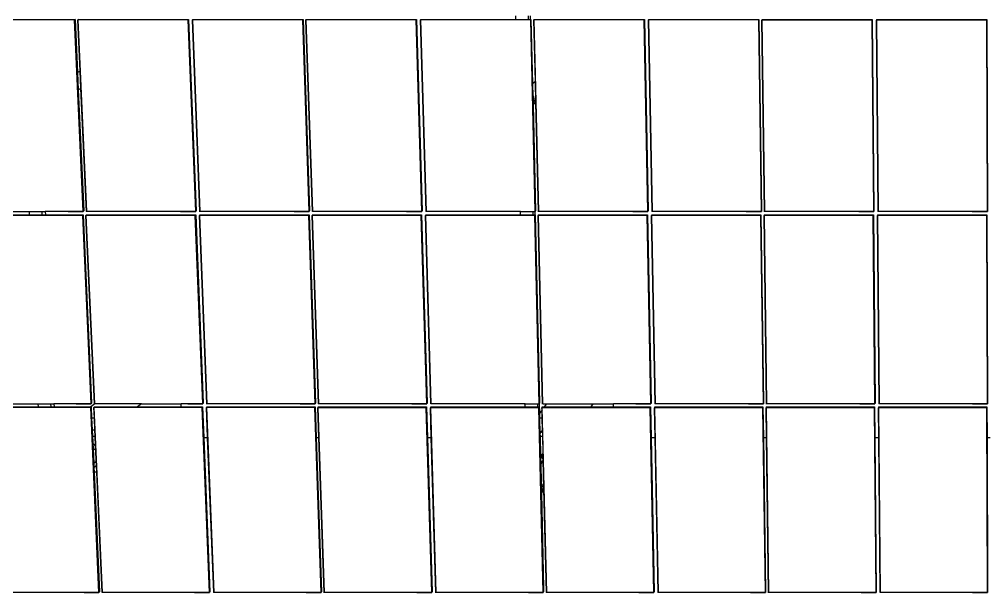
# Model space of a CAD drawing. Header units: inches. Extents: x -1217 to 1243, y -567 to 675.
# Drawn here: x -633 to -49, y -567 to -222 of the extents above; entities that cross this region are included whole.
import ezdxf

# ---------------------------------------------------------------- set-up
doc = ezdxf.new("R2010")
doc.units = ezdxf.units.IN
doc.header["$MEASUREMENT"] = 0

msp = doc.modelspace()

# ---------------------------------------------------------------- linework, layer by layer
for p, q in [((-334.09434, -222.3127), (-334.14622, -220.18203)), ((-326.41267, -222.31283), (-326.46336, -220.18203)), ((-325.48191, -220.18203), (-325.43139, -222.31284)), ((-599.85017, -222.65593), (-665.96191, -222.65488)), ((-622.83966, -222.30538), (-599.56474, -222.30575)), ((-599.56474, -222.30575), (-599.85017, -222.65593)), ((-594.69567, -337.93523), (-599.85017, -222.65593)), ((-599.56474, -222.30575), (-598.13856, -254.21798)), ((-597.59174, -222.3072), (-597.87623, -222.65739)), ((-597.87623, -222.65739), (-597.67292, -222.65848)), ((-596.50072, -253.52187), (-597.87623, -222.65739)), ((-597.67292, -222.65848), (-597.57651, -222.65739)), ((-592.53713, -337.93773), (-597.67292, -222.65848)), ((-597.59174, -222.3072), (-531.21191, -222.30825)), ((-531.46479, -222.65843), (-597.57651, -222.65739)), ((-531.21191, -222.30825), (-531.46479, -222.65843)), ((-526.89793, -337.93769), (-531.46479, -222.65843)), ((-531.21191, -222.30825), (-526.64937, -337.53613)), ((-528.64704, -222.30825), (-528.8987, -222.65843)), ((-528.8987, -222.65843), (-528.6954, -222.65952)), ((-524.35389, -337.93769), (-528.8987, -222.65843)), ((-528.6954, -222.65952), (-528.59898, -222.65843)), ((-524.15233, -337.93876), (-528.6954, -222.65952)), ((-528.64704, -222.30825), (-462.26721, -222.3093)), ((-462.48727, -222.65948), (-528.59898, -222.65843)), ((-462.26721, -222.3093), (-462.48727, -222.65948)), ((-458.51313, -337.93872), (-462.48727, -222.65948)), ((-462.26721, -222.3093), (-458.29683, -337.53716)), ((-460.29423, -222.31075), (-460.51335, -222.66094)), ((-460.51335, -222.66094), (-460.31005, -222.66203)), ((-456.55617, -337.94015), (-460.51335, -222.66094)), ((-460.31005, -222.66203), (-460.21363, -222.66094)), ((-456.35462, -337.94122), (-460.31005, -222.66203)), ((-460.29423, -222.31075), (-393.91442, -222.3118)), ((-394.10194, -222.66198), (-460.21363, -222.66094)), ((-393.91442, -222.3118), (-394.10194, -222.66198)), ((-390.71543, -337.94118), (-394.10194, -222.66198)), ((-393.91442, -222.3118), (-390.53112, -337.53962)), ((-391.34955, -222.3118), (-391.53585, -222.66198)), ((-391.53585, -222.66198), (-391.33256, -222.66307)), ((-388.17139, -337.94118), (-391.53585, -222.66198)), ((-391.34955, -222.3118), (-334.09434, -222.3127)), ((-391.33256, -222.66307), (-391.23613, -222.66198)), ((-387.96985, -337.94225), (-391.33256, -222.66307)), ((-325.12445, -222.66303), (-391.23613, -222.66198)), ((-334.09434, -222.3127), (-326.41267, -222.31283)), ((-326.41267, -222.31283), (-325.43139, -222.31284)), ((-325.43139, -222.31284), (-324.96975, -222.31285)), ((-324.96975, -222.31285), (-325.12445, -222.66303)), ((-322.33067, -337.94221), (-325.12445, -222.66303)), ((-324.96975, -222.31285), (-324.03204, -261.02479)), ((-322.99678, -222.3143), (-323.15054, -222.66449)), ((-323.15054, -222.66449), (-322.94726, -222.66557)), ((-322.26089, -259.59804), (-323.15054, -222.66449)), ((-322.99678, -222.3143), (-256.617, -222.31535)), ((-322.94726, -222.66557), (-322.85083, -222.66449)), ((-320.17218, -337.94471), (-322.94726, -222.66557)), ((-256.73916, -222.66553), (-322.85083, -222.66449)), ((-256.617, -222.31535), (-256.73916, -222.66553)), ((-254.53301, -337.94467), (-256.73916, -222.66553)), ((-256.617, -222.31535), (-254.41294, -337.54311)), ((-254.05213, -222.31535), (-254.17307, -222.66553)), ((-254.17307, -222.66553), (-253.96979, -222.66662)), ((-251.98897, -337.94467), (-254.17307, -222.66553)), ((-254.05213, -222.31535), (-187.67236, -222.3164)), ((-253.96979, -222.66662), (-253.87336, -222.66553)), ((-251.78744, -337.94574), (-253.96979, -222.66662)), ((-187.7617, -222.66658), (-253.87336, -222.66553)), ((-187.67236, -222.3164), (-187.7617, -222.66658)), ((-186.14827, -337.9457), (-187.7617, -222.66658)), ((-187.67236, -222.3164), (-186.06046, -337.54414)), ((-185.69941, -222.31785), (-185.78781, -222.66804)), ((-185.78781, -222.66804), (-185.58453, -222.66912)), ((-184.19134, -337.94713), (-185.78781, -222.66804)), ((-185.69941, -222.31785), (-119.31965, -222.3189)), ((-185.58453, -222.66912), (-185.48809, -222.66804)), ((-183.98981, -337.9482), (-185.58453, -222.66912)), ((-119.37646, -222.66908), (-185.48809, -222.66804)), ((-119.31965, -222.3189), (-119.37646, -222.66908)), ((-118.35066, -337.94816), (-119.37646, -222.66908)), ((-119.31965, -222.3189), (-118.29483, -337.5466)), ((-116.75479, -222.3189), (-116.81037, -222.66908)), ((-116.81037, -222.66908), (-116.6071, -222.67017)), ((-115.80662, -337.94816), (-116.81037, -222.66908)), ((-116.75479, -222.3189), (-50.37505, -222.31994)), ((-116.6071, -222.67017), (-116.51065, -222.66908)), ((-115.6051, -337.94923), (-116.6071, -222.67017)), ((-50.39903, -222.67013), (-116.51065, -222.66908)), ((-50.37505, -222.31994), (-50.39903, -222.67013)), ((-49.96595, -337.94919), (-50.39903, -222.67013)), ((-50.37505, -222.31994), (-49.94238, -337.54763)), ((-596.50072, -253.52187), (-598.13856, -254.21798)), ((-598.13856, -254.21798), (-597.67316, -264.63188)), ((-596.03786, -263.90781), (-596.50072, -253.52187)), ((-322.26089, -259.59804), (-324.03204, -261.02479)), ((-324.03204, -261.02479), (-323.857, -268.25113)), ((-321.95526, -272.28647), (-322.26089, -259.59804)), ((-596.03786, -263.90781), (-597.67316, -264.63188)), ((-597.67316, -264.63188), (-594.41513, -337.53368)), ((-592.73869, -337.93666), (-596.03786, -263.90781)), ((-323.857, -268.25113), (-323.48665, -268.87457)), ((-323.857, -268.25113), (-323.73483, -273.29457)), ((-323.43829, -272.76587), (-323.73483, -273.29457)), ((-323.73483, -273.29457), (-323.72304, -273.78153)), ((-321.95526, -272.28647), (-323.72304, -273.78153)), ((-323.72304, -273.78153), (-322.17861, -337.54065)), ((-323.48665, -268.87457), (-323.1272, -270.15232)), ((-323.1107, -271.47958), (-323.43829, -272.76587)), ((-323.1272, -270.15232), (-323.1107, -271.47958)), ((-320.37372, -337.94364), (-321.95526, -272.28647)), ((-660.23931, -337.9342), (-627.06996, -337.93481)), ((-626.97623, -339.96831), (-627.06996, -337.93481)), ((-627.06996, -337.93481), (-619.45302, -337.93495)), ((-619.36043, -339.96843), (-619.45302, -337.93495)), ((-619.45302, -337.93495), (-617.59247, -337.93498)), ((-617.59247, -337.93498), (-617.50019, -339.96846)), ((-594.69567, -337.93523), (-617.59247, -337.93498)), ((-603.84185, -337.93524), (-594.6956, -337.93667)), ((-594.41513, -337.53368), (-594.69567, -337.93523)), ((-594.6956, -337.93667), (-594.69567, -337.93523)), ((-593.0587, -337.93773), (-593.13141, -337.93773)), ((-592.73869, -337.93666), (-592.83427, -337.93773)), ((-592.53713, -337.93773), (-592.73869, -337.93666)), ((-592.44155, -337.93666), (-592.53713, -337.93773)), ((-526.89793, -337.93769), (-592.44155, -337.93666)), ((-536.04411, -337.93769), (-526.89787, -337.93913)), ((-526.64937, -337.53613), (-526.89793, -337.93769)), ((-526.89787, -337.93913), (-526.89793, -337.93769)), ((-524.6739, -337.93876), (-524.74661, -337.93876)), ((-524.35389, -337.93769), (-524.44947, -337.93876)), ((-524.15233, -337.93876), (-524.35389, -337.93769)), ((-524.05675, -337.93769), (-524.15233, -337.93876)), ((-458.51313, -337.93872), (-524.05675, -337.93769)), ((-467.65932, -337.93872), (-458.51308, -337.94016)), ((-458.29683, -337.53716), (-458.51313, -337.93872)), ((-458.51308, -337.94016), (-458.51313, -337.93872)), ((-456.87619, -337.94122), (-456.9489, -337.94122)), ((-456.55617, -337.94015), (-456.65176, -337.94122)), ((-456.35462, -337.94122), (-456.55617, -337.94015)), ((-456.25903, -337.94015), (-456.35462, -337.94122)), ((-390.71543, -337.94118), (-456.25903, -337.94015)), ((-399.86161, -337.94118), (-390.71539, -337.94262)), ((-390.53112, -337.53962), (-390.71543, -337.94118)), ((-390.71539, -337.94262), (-390.71543, -337.94118)), ((-388.49142, -337.94225), (-388.56413, -337.94225)), ((-388.17139, -337.94118), (-388.26699, -337.94225)), ((-387.96985, -337.94225), (-388.17139, -337.94118)), ((-387.87425, -337.94118), (-387.96985, -337.94225)), ((-331.27882, -337.94221), (-387.87425, -337.94118)), ((-331.47685, -337.94221), (-322.33063, -337.94365)), ((-331.2293, -339.97565), (-331.27882, -337.94221)), ((-331.27882, -337.94221), (-323.66189, -337.94221)), ((-323.61351, -339.97577), (-323.66189, -337.94221)), ((-323.66189, -337.94221), (-322.68976, -337.94221)), ((-322.68976, -337.94221), (-322.64154, -339.97579)), ((-322.68976, -337.94221), (-322.33067, -337.94221)), ((-322.17861, -337.54065), (-322.33067, -337.94221)), ((-322.33063, -337.94365), (-322.33067, -337.94221)), ((-320.69375, -337.94471), (-320.76646, -337.94471)), ((-320.37372, -337.94364), (-320.46932, -337.94471)), ((-320.17218, -337.94471), (-320.37372, -337.94364)), ((-320.07658, -337.94364), (-320.17218, -337.94471)), ((-254.53301, -337.94467), (-320.07658, -337.94364)), ((-263.67919, -337.94467), (-254.53298, -337.94611)), ((-254.41294, -337.54311), (-254.53301, -337.94467)), ((-254.53298, -337.94611), (-254.53301, -337.94467)), ((-252.30901, -337.94574), (-252.38172, -337.94574)), ((-251.98897, -337.94467), (-252.08458, -337.94574)), ((-251.78744, -337.94574), (-251.98897, -337.94467)), ((-251.69183, -337.94467), (-251.78744, -337.94574)), ((-186.14827, -337.9457), (-251.69183, -337.94467)), ((-195.29445, -337.9457), (-186.14825, -337.94714)), ((-186.06046, -337.54414), (-186.14827, -337.9457)), ((-186.14825, -337.94714), (-186.14827, -337.9457)), ((-184.51138, -337.9482), (-184.58409, -337.9482)), ((-184.19134, -337.94713), (-184.28695, -337.9482)), ((-183.98981, -337.9482), (-184.19134, -337.94713)), ((-183.8942, -337.94713), (-183.98981, -337.9482)), ((-118.35066, -337.94816), (-183.8942, -337.94713)), ((-127.49684, -337.94816), (-118.35065, -337.94959)), ((-118.29483, -337.5466), (-118.35066, -337.94816)), ((-118.35065, -337.94959), (-118.35066, -337.94816)), ((-116.12667, -337.94923), (-116.19938, -337.94923)), ((-115.80662, -337.94816), (-115.90224, -337.94923)), ((-115.6051, -337.94923), (-115.80662, -337.94816)), ((-115.50948, -337.94816), (-115.6051, -337.94923)), ((-49.96595, -337.94919), (-115.50948, -337.94816)), ((-59.11213, -337.94919), (-49.96594, -337.95062)), ((-49.94238, -337.54763), (-49.96595, -337.94919)), ((-49.96594, -337.95062), (-49.96595, -337.94919)), ((-594.97943, -340.37144), (-660.51107, -340.37041)), ((-660.49649, -339.96779), (-626.97623, -339.96831)), ((-626.97623, -339.96831), (-619.36043, -339.96843)), ((-619.36043, -339.96843), (-617.50019, -339.96846)), ((-617.50019, -339.96846), (-594.69881, -339.96881)), ((-594.69881, -339.96881), (-594.97943, -340.37144)), ((-589.91127, -453.64511), (-594.97943, -340.37144)), ((-594.69881, -339.96881), (-589.63541, -453.19293)), ((-592.74312, -339.97024), (-593.02281, -340.37287)), ((-593.02281, -340.37287), (-592.82129, -340.37394)), ((-587.97132, -453.64651), (-593.02281, -340.37287)), ((-592.82129, -340.37394), (-592.72573, -340.37287)), ((-587.77151, -453.64756), (-592.82129, -340.37394)), ((-592.74312, -339.97024), (-526.94546, -339.97127)), ((-527.19411, -340.3739), (-592.72573, -340.37287)), ((-526.94546, -339.97127), (-527.19411, -340.3739)), ((-522.70335, -453.64752), (-527.19411, -340.3739)), ((-526.94546, -339.97127), (-522.45892, -453.19535)), ((-524.40308, -339.97127), (-524.65054, -340.3739)), ((-524.65054, -340.3739), (-524.44902, -340.37497)), ((-520.18145, -453.64752), (-524.65054, -340.3739)), ((-524.44902, -340.37497), (-524.35345, -340.3739)), ((-519.98165, -453.64857), (-524.44902, -340.37497)), ((-524.40308, -339.97127), (-458.60544, -339.9723)), ((-458.82184, -340.37493), (-524.35345, -340.3739)), ((-458.60544, -339.9723), (-458.82184, -340.37493)), ((-454.9135, -453.64853), (-458.82184, -340.37493)), ((-458.60544, -339.9723), (-454.70076, -453.19636)), ((-456.64976, -339.97373), (-456.86524, -340.37636)), ((-456.86524, -340.37636), (-456.66372, -340.37743)), ((-452.97356, -453.64994), (-456.86524, -340.37636)), ((-456.66372, -340.37743), (-456.56815, -340.37636)), ((-452.77376, -453.65099), (-456.66372, -340.37743)), ((-456.64976, -339.97373), (-390.85213, -339.97476)), ((-391.03656, -340.37739), (-456.56815, -340.37636)), ((-390.85213, -339.97476), (-391.03656, -340.37739)), ((-387.70563, -453.65095), (-391.03656, -340.37739)), ((-390.85213, -339.97476), (-387.52432, -453.19877)), ((-388.30975, -339.97476), (-388.49299, -340.37739)), ((-388.49299, -340.37739), (-388.29148, -340.37846)), ((-385.18372, -453.65095), (-388.49299, -340.37739)), ((-388.30975, -339.97476), (-331.2293, -339.97565)), ((-388.29148, -340.37846), (-388.1959, -340.37739)), ((-384.98393, -453.652), (-388.29148, -340.37846)), ((-322.66432, -340.37842), (-388.1959, -340.37739)), ((-331.2293, -339.97565), (-323.61351, -339.97577)), ((-323.61351, -339.97577), (-322.64154, -339.97579)), ((-322.51213, -339.97579), (-322.66432, -340.37842)), ((-319.9158, -453.65196), (-322.66432, -340.37842)), ((-322.64154, -339.97579), (-322.51213, -339.97579)), ((-322.51213, -339.97579), (-319.76619, -453.19979)), ((-320.55647, -339.97721), (-320.70773, -340.37985)), ((-320.70773, -340.37985), (-320.50623, -340.38092)), ((-317.97587, -453.65337), (-320.70773, -340.37985)), ((-320.55647, -339.97721), (-254.75887, -339.97824)), ((-320.50623, -340.38092), (-320.41065, -340.37985)), ((-317.77609, -453.65442), (-320.50623, -340.38092)), ((-254.87908, -340.38088), (-320.41065, -340.37985)), ((-254.75887, -339.97824), (-254.87908, -340.38088)), ((-252.70797, -453.65438), (-254.87908, -340.38088)), ((-254.75887, -339.97824), (-252.58979, -453.2022)), ((-252.2165, -339.97824), (-252.33551, -340.38088)), ((-252.33551, -340.38088), (-252.13401, -340.38195)), ((-250.18606, -453.65438), (-252.33551, -340.38088)), ((-252.2165, -339.97824), (-186.4189, -339.97927)), ((-252.13401, -340.38195), (-252.03842, -340.38088)), ((-249.98628, -453.65543), (-252.13401, -340.38195)), ((-186.50687, -340.38191), (-252.03842, -340.38088)), ((-186.4189, -339.97927), (-186.50687, -340.38191)), ((-184.91816, -453.65539), (-186.50687, -340.38191)), ((-186.4189, -339.97927), (-184.83169, -453.20321)), ((-184.46325, -339.9807), (-184.5503, -340.38334)), ((-184.5503, -340.38334), (-184.34881, -340.38441)), ((-182.97826, -453.65679), (-184.5503, -340.38334)), ((-184.46325, -339.9807), (-118.66568, -339.98173)), ((-184.34881, -340.38441), (-184.25321, -340.38334)), ((-182.77848, -453.65785), (-184.34881, -340.38441)), ((-118.72167, -340.38437), (-184.25321, -340.38334)), ((-118.66568, -339.98173), (-118.72167, -340.38437)), ((-117.71038, -453.65781), (-118.72167, -340.38437)), ((-118.66568, -339.98173), (-117.65533, -453.20563)), ((-116.12331, -339.98173), (-116.1781, -340.38437)), ((-116.1781, -340.38437), (-115.97662, -340.38544)), ((-115.18847, -453.65781), (-116.1781, -340.38437)), ((-116.12331, -339.98173), (-50.32574, -339.98276)), ((-115.97662, -340.38544), (-115.88102, -340.38437)), ((-114.9887, -453.65886), (-115.97662, -340.38544)), ((-50.34949, -340.3854), (-115.88102, -340.38437)), ((-50.32574, -339.98276), (-50.34949, -340.3854)), ((-49.9206, -453.65882), (-50.34949, -340.3854)), ((-50.32574, -339.98276), (-49.89726, -453.20664)), ((-654.88469, -453.64409), (-621.73682, -453.6447)), ((-621.64738, -455.58542), (-621.73682, -453.6447)), ((-621.73682, -453.6447), (-614.18466, -453.64484)), ((-614.0963, -455.58553), (-614.18466, -453.64484)), ((-614.18466, -453.64484), (-612.34165, -453.64487)), ((-612.34165, -453.64487), (-612.25358, -455.58556)), ((-589.91127, -453.64511), (-612.34165, -453.64487)), ((-598.97788, -453.64511), (-589.91121, -453.64652)), ((-587.6535, -453.64651), (-590.1658, -455.58591)), ((-589.63541, -453.19293), (-589.91127, -453.64511)), ((-589.91121, -453.64652), (-589.91127, -453.64511)), ((-588.28854, -453.64756), (-588.36062, -453.64756)), ((-587.97132, -453.64651), (-588.06606, -453.64756)), ((-587.77151, -453.64756), (-587.97132, -453.64651)), ((-587.67676, -453.64651), (-587.77151, -453.64756)), ((-587.6535, -453.64651), (-587.67676, -453.64651)), ((-559.63736, -453.64702), (-587.6535, -453.64651)), ((-559.63736, -453.64702), (-562.03148, -455.58771)), ((-559.63736, -453.64702), (-535.61993, -453.64746)), ((-535.61993, -455.58812), (-535.61993, -453.64746)), ((-522.70335, -453.64752), (-535.61993, -453.64746)), ((-531.76997, -453.64753), (-522.7033, -453.64894)), ((-522.45892, -453.19535), (-522.70335, -453.64752)), ((-522.7033, -453.64894), (-522.70335, -453.64752)), ((-520.49868, -453.64857), (-520.57076, -453.64857)), ((-520.18145, -453.64752), (-520.2762, -453.64857)), ((-519.98165, -453.64857), (-520.18145, -453.64752)), ((-519.88689, -453.64752), (-519.98165, -453.64857)), ((-454.9135, -453.64853), (-519.88689, -453.64752)), ((-463.98011, -453.64854), (-454.91345, -453.64995)), ((-454.70076, -453.19636), (-454.9135, -453.64853)), ((-454.91345, -453.64995), (-454.9135, -453.64853)), ((-453.2908, -453.65099), (-453.36287, -453.65099)), ((-452.97356, -453.64994), (-453.06832, -453.65099)), ((-452.77376, -453.65099), (-452.97356, -453.64994)), ((-452.67901, -453.64994), (-452.77376, -453.65099)), ((-387.70563, -453.65095), (-452.67901, -453.64994)), ((-396.77224, -453.65096), (-387.70558, -453.65236)), ((-387.52432, -453.19877), (-387.70563, -453.65095)), ((-387.70558, -453.65236), (-387.70563, -453.65095)), ((-385.50096, -453.652), (-385.57304, -453.652)), ((-385.18372, -453.65095), (-385.27848, -453.652)), ((-384.98393, -453.652), (-385.18372, -453.65095)), ((-384.88917, -453.65095), (-384.98393, -453.652)), ((-328.46134, -453.65197), (-384.88917, -453.65095)), ((-328.98241, -453.65197), (-319.91576, -453.65338)), ((-328.46134, -453.65197), (-320.90919, -453.65196)), ((-328.41409, -455.59263), (-328.46134, -453.65197)), ((-320.86302, -455.59275), (-320.90919, -453.65196)), ((-320.90919, -453.65196), (-319.94622, -453.65196)), ((-319.94622, -453.65196), (-319.9158, -453.65196)), ((-319.94622, -453.65196), (-319.80502, -459.60737)), ((-319.76619, -453.19979), (-319.9158, -453.65196)), ((-319.91576, -453.65338), (-319.9158, -453.65196)), ((-318.29312, -453.65442), (-318.3652, -453.65442)), ((-317.97587, -453.65337), (-318.07064, -453.65442)), ((-317.77609, -453.65442), (-317.97587, -453.65337)), ((-317.68132, -453.65337), (-317.77609, -453.65442)), ((-317.68132, -453.65337), (-315.66212, -453.65341)), ((-315.66212, -453.65341), (-317.01255, -455.59418)), ((-315.66212, -453.65341), (-287.64524, -453.65392)), ((-287.64524, -453.65392), (-288.87577, -455.59462)), ((-287.64524, -453.65392), (-275.29646, -453.65414)), ((-275.29646, -455.59483), (-275.29646, -453.65414)), ((-252.70797, -453.65438), (-275.29646, -453.65414)), ((-261.77458, -453.65438), (-252.70794, -453.65579)), ((-252.58979, -453.2022), (-252.70797, -453.65438)), ((-252.70794, -453.65579), (-252.70797, -453.65438)), ((-250.50331, -453.65543), (-250.57539, -453.65543)), ((-250.18606, -453.65438), (-250.28084, -453.65543)), ((-249.98628, -453.65543), (-250.18606, -453.65438)), ((-249.89151, -453.65438), (-249.98628, -453.65543)), ((-184.91816, -453.65539), (-249.89151, -453.65438)), ((-193.98477, -453.6554), (-184.91814, -453.65681)), ((-184.83169, -453.20321), (-184.91816, -453.65539)), ((-184.91814, -453.65681), (-184.91816, -453.65539)), ((-183.29552, -453.65785), (-183.36759, -453.65785)), ((-182.97826, -453.65679), (-183.07304, -453.65785)), ((-182.77848, -453.65785), (-182.97826, -453.65679)), ((-182.6837, -453.65679), (-182.77848, -453.65785)), ((-117.71038, -453.65781), (-182.6837, -453.65679)), ((-126.77699, -453.65781), (-117.71037, -453.65922)), ((-117.65533, -453.20563), (-117.71038, -453.65781)), ((-117.71037, -453.65922), (-117.71038, -453.65781)), ((-115.50574, -453.65886), (-115.57781, -453.65886)), ((-115.18847, -453.65781), (-115.28326, -453.65886)), ((-114.9887, -453.65886), (-115.18847, -453.65781)), ((-114.89392, -453.65781), (-114.9887, -453.65886)), ((-49.9206, -453.65882), (-114.89392, -453.65781)), ((-58.98721, -453.65883), (-49.9206, -453.66023)), ((-49.89726, -453.20664), (-49.9206, -453.65882)), ((-49.9206, -453.66023), (-49.9206, -453.65882)), ((-590.19343, -456.03912), (-655.15506, -456.03811)), ((-655.14311, -455.5849), (-621.64738, -455.58542)), ((-621.64738, -455.58542), (-614.0963, -455.58553)), ((-614.0963, -455.58553), (-612.25358, -455.58556)), ((-612.25358, -455.58556), (-590.1658, -455.58591)), ((-589.91749, -455.58591), (-590.19343, -456.03912)), ((-585.2094, -567.35903), (-590.19343, -456.03912)), ((-590.1658, -455.58591), (-589.91749, -455.58591)), ((-589.91749, -455.58591), (-589.61755, -462.28856)), ((-587.9788, -455.58731), (-588.25383, -456.04052)), ((-588.25383, -456.04052), (-588.05406, -456.04157)), ((-587.97501, -462.28856), (-588.25383, -456.04052)), ((-588.05406, -456.04157), (-587.95933, -456.04052)), ((-583.08809, -567.36145), (-588.05406, -456.04157)), ((-587.9788, -455.58731), (-562.03148, -455.58771)), ((-522.99772, -456.04153), (-587.95933, -456.04052)), ((-562.03148, -455.58771), (-535.61993, -455.58812)), ((-535.61993, -455.58812), (-522.7532, -455.58832)), ((-522.7532, -455.58832), (-522.99772, -456.04153)), ((-518.58114, -567.36141), (-522.99772, -456.04153)), ((-522.7532, -455.58832), (-522.02661, -473.91113)), ((-520.23293, -455.58832), (-520.47627, -456.04153)), ((-520.47627, -456.04153), (-520.27651, -456.04259)), ((-519.77072, -473.91113), (-520.47627, -456.04153)), ((-520.27651, -456.04259), (-520.18177, -456.04153)), ((-515.88291, -567.36244), (-520.27651, -456.04259)), ((-520.23293, -455.58832), (-455.00734, -455.58934)), ((-455.22017, -456.04255), (-520.18177, -456.04153)), ((-455.00734, -455.58934), (-455.22017, -456.04255)), ((-451.37595, -567.3624), (-455.22017, -456.04255)), ((-455.00734, -455.58934), (-454.37495, -473.91113)), ((-453.06866, -455.59074), (-453.28059, -456.04395)), ((-453.28059, -456.04395), (-453.08083, -456.045)), ((-452.66621, -473.91113), (-453.28059, -456.04395)), ((-453.08083, -456.045), (-452.98609, -456.04395)), ((-449.25468, -567.36482), (-453.08083, -456.045)), ((-453.06866, -455.59074), (-387.84309, -455.59175)), ((-388.02451, -456.04496), (-452.98609, -456.04395)), ((-387.84309, -455.59175), (-388.02451, -456.04496)), ((-384.74774, -567.36478), (-388.02451, -456.04496)), ((-387.84309, -455.59175), (-387.30411, -473.91113)), ((-385.32282, -455.59175), (-385.50306, -456.04496)), ((-385.50306, -456.04496), (-385.3033, -456.04601)), ((-384.98057, -473.91113), (-385.50306, -456.04496)), ((-385.32282, -455.59175), (-328.41409, -455.59263)), ((-385.3033, -456.04601), (-385.20856, -456.04496)), ((-382.04952, -567.36581), (-385.3033, -456.04601)), ((-320.24698, -456.04597), (-385.20856, -456.04496)), ((-328.41409, -455.59263), (-320.86302, -455.59275)), ((-320.86302, -455.59275), (-320.09725, -455.59276)), ((-320.09725, -455.59276), (-320.24698, -456.04597)), ((-317.54258, -567.36577), (-320.24698, -456.04597)), ((-320.09725, -455.59276), (-317.44492, -564.82421)), ((-318.27456, -457.40788), (-319.80502, -459.60737)), ((-319.80502, -459.60737), (-319.74145, -462.28856)), ((-318.15859, -455.59416), (-318.30742, -456.04738)), ((-318.30742, -456.04738), (-318.10767, -456.04843)), ((-318.27456, -457.40788), (-318.30742, -456.04738)), ((-318.15671, -462.28856), (-318.27456, -457.40788)), ((-318.15859, -455.59416), (-317.01255, -455.59418)), ((-318.10767, -456.04843), (-318.01291, -456.04738)), ((-315.42133, -567.36819), (-318.10767, -456.04843)), ((-253.05136, -456.04839), (-318.01291, -456.04738)), ((-317.01255, -455.59418), (-288.87577, -455.59462)), ((-288.87577, -455.59462), (-275.29646, -455.59483)), ((-275.29646, -455.59483), (-252.93305, -455.59518)), ((-252.93305, -455.59518), (-253.05136, -456.04839)), ((-250.91441, -567.36815), (-253.05136, -456.04839)), ((-252.93305, -455.59518), (-252.58162, -473.91113)), ((-250.41278, -455.59518), (-250.52991, -456.04839)), ((-250.52991, -456.04839), (-250.33017, -456.04944)), ((-250.19043, -473.91113), (-250.52991, -456.04839)), ((-250.41278, -455.59518), (-185.18724, -455.59619)), ((-250.33017, -456.04944), (-250.23541, -456.04839)), ((-248.21619, -567.36918), (-250.33017, -456.04944)), ((-185.27387, -456.0494), (-250.23541, -456.04839)), ((-185.18724, -455.59619), (-185.27387, -456.0494)), ((-183.70928, -567.36914), (-185.27387, -456.0494)), ((-185.18724, -455.59619), (-184.92996, -473.91113)), ((-183.24859, -455.59759), (-183.33431, -456.0508)), ((-183.33431, -456.0508), (-183.13457, -456.05186)), ((-183.08591, -473.91113), (-183.33431, -456.0508)), ((-183.24859, -455.59759), (-118.02308, -455.5986)), ((-183.13457, -456.05186), (-183.03981, -456.0508)), ((-181.58805, -567.37156), (-183.13457, -456.05186)), ((-118.07828, -456.05182), (-183.03981, -456.0508)), ((-118.02308, -455.5986), (-118.07828, -456.05182)), ((-117.08114, -567.37152), (-118.07828, -456.05182)), ((-118.02308, -455.5986), (-117.85912, -473.91113)), ((-115.50281, -455.5986), (-115.55684, -456.05182)), ((-115.55684, -456.05182), (-115.3571, -456.05287)), ((-115.40028, -473.91113), (-115.55684, -456.05182)), ((-115.50281, -455.5986), (-50.2773, -455.59961)), ((-115.3571, -456.05287), (-115.26234, -456.05182)), ((-114.38294, -567.37255), (-115.3571, -456.05287)), ((-50.30082, -456.05283), (-115.26234, -456.05182)), ((-50.2773, -455.59961), (-50.30082, -456.05283)), ((-49.87604, -567.37251), (-50.30082, -456.05283)), ((-50.2773, -455.59961), (-50.20746, -473.91113)), ((-587.97501, -462.28856), (-589.61755, -462.28856)), ((-589.61755, -462.28856), (-589.29814, -469.42618)), ((-587.6565, -469.42618), (-587.97501, -462.28856)), ((-318.15671, -462.28856), (-319.74145, -462.28856)), ((-319.74145, -462.28856), (-319.5225, -471.52267)), ((-317.98436, -469.42618), (-318.15671, -462.28856)), ((-589.29814, -469.42618), (-587.6565, -469.42618)), ((-589.29814, -469.42618), (-589.12675, -473.25622)), ((-587.48558, -473.25622), (-587.6565, -469.42618)), ((-318.10183, -469.42618), (-319.5225, -471.52267)), ((-319.5225, -471.52267), (-319.4814, -473.25622)), ((-318.10183, -469.42618), (-317.98436, -469.42618)), ((-317.89188, -473.25622), (-317.98436, -469.42618)), ((-589.12675, -473.25622), (-587.48558, -473.25622)), ((-589.12675, -473.25622), (-588.98548, -476.41312)), ((-588.95415, -476.45395), (-588.98548, -476.41312)), ((-588.98548, -476.41312), (-588.96305, -476.9142)), ((-588.96305, -476.9142), (-588.95415, -476.9026)), ((-588.96305, -476.9142), (-588.93625, -477.51306)), ((-588.90933, -476.56216), (-588.95415, -476.45395)), ((-588.95415, -476.9026), (-588.90933, -476.79439)), ((-588.93625, -477.51306), (-587.21899, -479.23033)), ((-588.93625, -477.51306), (-588.9335, -477.57451)), ((-588.9335, -477.57451), (-587.21625, -479.29177)), ((-588.9335, -477.57451), (-588.79911, -480.57774)), ((-588.89404, -476.67827), (-588.90933, -476.56216)), ((-588.90933, -476.79439), (-588.89404, -476.67827)), ((-587.21899, -479.23033), (-587.48558, -473.25622)), ((-522.02661, -473.91113), (-519.77072, -473.91113)), ((-522.02661, -473.91113), (-518.34072, -566.86041)), ((-516.08098, -567.36141), (-519.77072, -473.91113)), ((-454.37495, -473.91113), (-452.66621, -473.91113)), ((-454.37495, -473.91113), (-451.1667, -566.86141)), ((-449.45275, -567.36378), (-452.66621, -473.91113)), ((-387.30411, -473.91113), (-384.98057, -473.91113)), ((-387.30411, -473.91113), (-384.56937, -566.86378)), ((-382.24758, -567.36478), (-384.98057, -473.91113)), ((-319.4814, -473.25622), (-317.89188, -473.25622)), ((-319.4814, -473.25622), (-319.20153, -485.05976)), ((-317.64446, -483.50268), (-317.89188, -473.25622)), ((-252.58162, -473.91113), (-250.19043, -473.91113)), ((-252.58162, -473.91113), (-250.79808, -566.86715)), ((-248.41425, -567.36815), (-250.19043, -473.91113)), ((-184.92996, -473.91113), (-183.08591, -473.91113)), ((-184.92996, -473.91113), (-183.62411, -566.86815)), ((-181.7861, -567.37052), (-183.08591, -473.91113)), ((-117.85912, -473.91113), (-115.40028, -473.91113)), ((-117.85912, -473.91113), (-117.02686, -566.87052)), ((-114.58099, -567.37152), (-115.40028, -473.91113)), ((-50.20746, -473.91113), (-48.29577, -473.91113)), ((-50.20746, -473.91113), (-49.85292, -566.87151)), ((-588.79911, -480.57774), (-588.56303, -480.63787)), ((-588.79911, -480.57774), (-588.38975, -489.72562)), ((-588.56303, -480.63787), (-587.46837, -481.25186)), ((-587.46837, -481.25186), (-587.11332, -481.59819)), ((-587.21625, -479.29177), (-587.21899, -479.23033)), ((-587.11332, -481.59819), (-587.21625, -479.29177)), ((-586.81398, -488.30616), (-587.11332, -481.59819)), ((-319.20153, -485.05976), (-318.55993, -484.41815)), ((-319.20132, -485.06867), (-318.57746, -484.44482)), ((-318.55993, -484.41815), (-318.57746, -484.44482)), ((-318.57746, -484.44482), (-318.55596, -484.42332)), ((-318.39742, -484.67945), (-318.57746, -484.44482)), ((-318.55993, -484.41815), (-317.64446, -483.50268)), ((-318.55596, -484.42332), (-318.55993, -484.41815)), ((-318.55596, -484.42332), (-317.64424, -483.5116)), ((-317.64424, -483.5116), (-317.64446, -483.50268)), ((-317.61472, -484.73424), (-317.64424, -483.5116)), ((-587.37357, -488.87984), (-588.38975, -489.72562)), ((-588.38975, -489.72562), (-588.27633, -492.26011)), ((-586.81398, -488.30616), (-587.37357, -488.87984)), ((-586.70754, -490.69132), (-586.81398, -488.30616)), ((-319.20153, -485.05976), (-319.20132, -485.06867)), ((-319.20132, -485.06867), (-319.19271, -485.43174)), ((-319.19712, -485.2459), (-318.32478, -485.2459)), ((-318.57746, -486.04698), (-319.19271, -485.43174)), ((-319.19271, -485.43174), (-319.0888, -489.81431)), ((-317.54912, -487.45084), (-319.0888, -489.81431)), ((-319.0888, -489.81431), (-318.80679, -501.70806)), ((-318.57746, -486.04698), (-318.39742, -485.81235)), ((-317.55841, -487.06603), (-318.57746, -486.04698)), ((-318.28425, -484.95268), (-318.39742, -484.67945)), ((-318.39742, -485.81235), (-318.28425, -485.53912)), ((-318.3352, -485.16678), (-318.3204, -485.05436)), ((-318.3204, -485.2792), (-318.3352, -485.16678)), ((-318.3204, -485.05436), (-318.28281, -484.96361)), ((-318.277, -485.38396), (-318.3204, -485.2792)), ((-318.29904, -484.99531), (-318.30049, -485.00631)), ((-318.25413, -484.88687), (-318.29904, -484.99531)), ((-318.28281, -484.96361), (-318.28425, -484.95268)), ((-318.28425, -485.53912), (-318.26575, -485.39863)), ((-318.28281, -484.96361), (-318.277, -484.9496)), ((-318.24086, -484.89453), (-318.277, -484.9496)), ((-318.277, -484.9496), (-318.24803, -484.91184)), ((-318.26575, -485.39863), (-318.277, -485.38396)), ((-318.20798, -485.47392), (-318.26575, -485.39863)), ((-318.18267, -484.79375), (-318.25413, -484.88687)), ((-318.24803, -484.91184), (-318.20798, -484.85964)), ((-318.24086, -484.89453), (-318.24803, -484.91184)), ((-318.24086, -484.89453), (-318.23933, -484.89083)), ((-318.23933, -484.89083), (-318.17184, -484.80458)), ((-318.20798, -484.85964), (-318.15637, -484.82005)), ((-318.11802, -485.54295), (-318.20798, -485.47392)), ((-318.17184, -484.80458), (-318.08189, -484.73556)), ((-318.16787, -484.79771), (-318.17184, -484.80458)), ((-318.17184, -484.80458), (-318.15637, -484.82005)), ((-318.07475, -484.72626), (-318.16787, -484.79771)), ((-318.15637, -484.82005), (-318.11802, -484.79062)), ((-318.11802, -484.79062), (-318.01326, -484.74722)), ((-318.01326, -485.58634), (-318.11802, -485.54295)), ((-318.08189, -484.73556), (-317.97714, -484.69217)), ((-317.96631, -484.68134), (-318.07475, -484.72626)), ((-318.01326, -484.74722), (-317.90084, -484.73242)), ((-317.90084, -485.60114), (-318.01326, -485.58634)), ((-317.97714, -484.69217), (-317.86474, -484.67737)), ((-317.84994, -484.66602), (-317.96631, -484.68134)), ((-317.90084, -484.73242), (-317.78842, -484.74722)), ((-317.78842, -485.58634), (-317.90084, -485.60114)), ((-317.86474, -484.67737), (-317.75233, -484.69217)), ((-317.73357, -484.68134), (-317.84994, -484.66602)), ((-317.78842, -484.74722), (-317.68366, -484.79062)), ((-317.68366, -485.54295), (-317.78842, -485.58634)), ((-317.75233, -484.69217), (-317.64758, -484.73556)), ((-317.62512, -484.72626), (-317.73357, -484.68134)), ((-317.68366, -484.79062), (-317.61203, -484.84558)), ((-317.64497, -485.51326), (-317.68366, -485.54295)), ((-317.64758, -484.73556), (-317.61406, -484.76128)), ((-317.5968, -485.47629), (-317.64497, -485.51326)), ((-317.64497, -485.51326), (-317.62512, -485.50504)), ((-317.61472, -484.73424), (-317.62512, -484.72626)), ((-317.62512, -485.50504), (-317.59663, -485.48318)), ((-317.61406, -484.76128), (-317.61472, -484.73424)), ((-317.61203, -484.84558), (-317.61406, -484.76128)), ((-317.5968, -485.47629), (-317.61203, -484.84558)), ((-317.59663, -485.48318), (-317.5968, -485.47629)), ((-317.55841, -487.06603), (-317.59663, -485.48318)), ((-317.54912, -487.45084), (-317.55841, -487.06603)), ((-317.12554, -504.99274), (-317.54912, -487.45084)), ((-586.70754, -490.69132), (-588.27633, -492.26011)), ((-588.27633, -492.26011), (-588.2761, -492.26517)), ((-586.70731, -490.69638), (-588.2761, -492.26517)), ((-588.2761, -492.26517), (-588.16071, -494.8438)), ((-586.52223, -494.8438), (-588.16071, -494.8438)), ((-588.16071, -494.8438), (-584.93809, -566.85804)), ((-586.70731, -490.69638), (-586.70754, -490.69132)), ((-586.52223, -494.8438), (-586.70731, -490.69638)), ((-583.28618, -567.36041), (-586.52223, -494.8438)), ((-318.82867, -501.74249), (-318.80503, -501.78229)), ((-318.80503, -501.78229), (-318.67126, -507.42417)), ((-318.80503, -501.78229), (-318.23744, -502.73775)), ((-318.67126, -507.42417), (-318.82867, -507.70481)), ((-318.82867, -507.70481), (-318.67057, -507.45306)), ((-318.18987, -506.56592), (-318.67126, -507.42417)), ((-317.12554, -504.99274), (-318.67057, -507.45306)), ((-318.67057, -507.45306), (-317.317, -564.54068)), ((-318.23744, -502.73775), (-317.88382, -503.99478)), ((-317.8676, -505.30049), (-318.18987, -506.56592)), ((-317.88382, -503.99478), (-317.8676, -505.30049)), ((-315.61939, -567.36715), (-317.12554, -504.99274)), ((-317.44492, -564.82421), (-317.317, -564.54068)), ((-317.44492, -564.82421), (-317.39537, -566.86478)), ((-585.2094, -567.35903), (-649.62244, -567.35804)), ((-594.19781, -567.35904), (-585.20933, -567.36042)), ((-584.93809, -566.85804), (-585.2094, -567.35903)), ((-585.20933, -567.36042), (-585.2094, -567.35903)), ((-583.60067, -567.36145), (-583.67212, -567.36145)), ((-583.28618, -567.36041), (-583.38011, -567.36145)), ((-583.08809, -567.36145), (-583.28618, -567.36041)), ((-582.99416, -567.36041), (-583.08809, -567.36145)), ((-518.58114, -567.36141), (-582.99416, -567.36041)), ((-527.56956, -567.36141), (-518.58108, -567.3628)), ((-518.34072, -566.86041), (-518.58114, -567.36141)), ((-518.58108, -567.3628), (-518.58114, -567.36141)), ((-516.39548, -567.36244), (-516.46693, -567.36244)), ((-516.08098, -567.36141), (-516.17492, -567.36244)), ((-515.88291, -567.36244), (-516.08098, -567.36141)), ((-515.78897, -567.36141), (-515.88291, -567.36244)), ((-451.37595, -567.3624), (-515.78897, -567.36141)), ((-460.36437, -567.36241), (-451.37591, -567.36379)), ((-451.1667, -566.86141), (-451.37595, -567.3624)), ((-451.37591, -567.36379), (-451.37595, -567.3624)), ((-449.76725, -567.36482), (-449.83871, -567.36482)), ((-449.45275, -567.36378), (-449.54669, -567.36482)), ((-449.25468, -567.36482), (-449.45275, -567.36378)), ((-449.16074, -567.36378), (-449.25468, -567.36482)), ((-384.74774, -567.36478), (-449.16074, -567.36378)), ((-393.73615, -567.36478), (-384.7477, -567.36617)), ((-384.56937, -566.86378), (-384.74774, -567.36478)), ((-384.7477, -567.36617), (-384.74774, -567.36478)), ((-382.56209, -567.36581), (-382.63354, -567.36581)), ((-382.24758, -567.36478), (-382.34153, -567.36581)), ((-382.04952, -567.36581), (-382.24758, -567.36478)), ((-381.95557, -567.36478), (-382.04952, -567.36581)), ((-317.54258, -567.36577), (-381.95557, -567.36478)), ((-326.53099, -567.36578), (-317.54255, -567.36716)), ((-317.39537, -566.86478), (-317.54258, -567.36577)), ((-317.54255, -567.36716), (-317.54258, -567.36577)), ((-315.9339, -567.36819), (-316.00536, -567.36819)), ((-315.61939, -567.36715), (-315.71334, -567.36819)), ((-315.42133, -567.36819), (-315.61939, -567.36715)), ((-315.32738, -567.36715), (-315.42133, -567.36819)), ((-250.91441, -567.36815), (-315.32738, -567.36715)), ((-259.90282, -567.36815), (-250.91438, -567.36954)), ((-250.79808, -566.86715), (-250.91441, -567.36815)), ((-250.91438, -567.36954), (-250.91441, -567.36815)), ((-248.72877, -567.36918), (-248.80022, -567.36918)), ((-248.41425, -567.36815), (-248.50821, -567.36918)), ((-248.21619, -567.36918), (-248.41425, -567.36815)), ((-248.12224, -567.36815), (-248.21619, -567.36918)), ((-183.70928, -567.36914), (-248.12224, -567.36815)), ((-192.69769, -567.36915), (-183.70926, -567.37053)), ((-183.62411, -566.86815), (-183.70928, -567.36914)), ((-183.70926, -567.37053), (-183.70928, -567.36914)), ((-182.10062, -567.37156), (-182.17208, -567.37156)), ((-181.7861, -567.37052), (-181.88006, -567.37156)), ((-181.58805, -567.37156), (-181.7861, -567.37052)), ((-181.49409, -567.37052), (-181.58805, -567.37156)), ((-117.08114, -567.37152), (-181.49409, -567.37052)), ((-126.06955, -567.37152), (-117.08113, -567.37291)), ((-117.02686, -566.87052), (-117.08114, -567.37152)), ((-117.08113, -567.37291), (-117.08114, -567.37152)), ((-114.89552, -567.37255), (-114.96697, -567.37255)), ((-114.58099, -567.37152), (-114.67496, -567.37255)), ((-114.38294, -567.37255), (-114.58099, -567.37152)), ((-114.28897, -567.37152), (-114.38294, -567.37255)), ((-49.87604, -567.37251), (-114.28897, -567.37152)), ((-58.86445, -567.37252), (-49.87604, -567.3739)), ((-49.85292, -566.87151), (-49.87604, -567.37251)), ((-49.87604, -567.3739), (-49.87604, -567.37251))]:
    msp.add_line(p, q)

doc.saveas('drawing.dxf')
